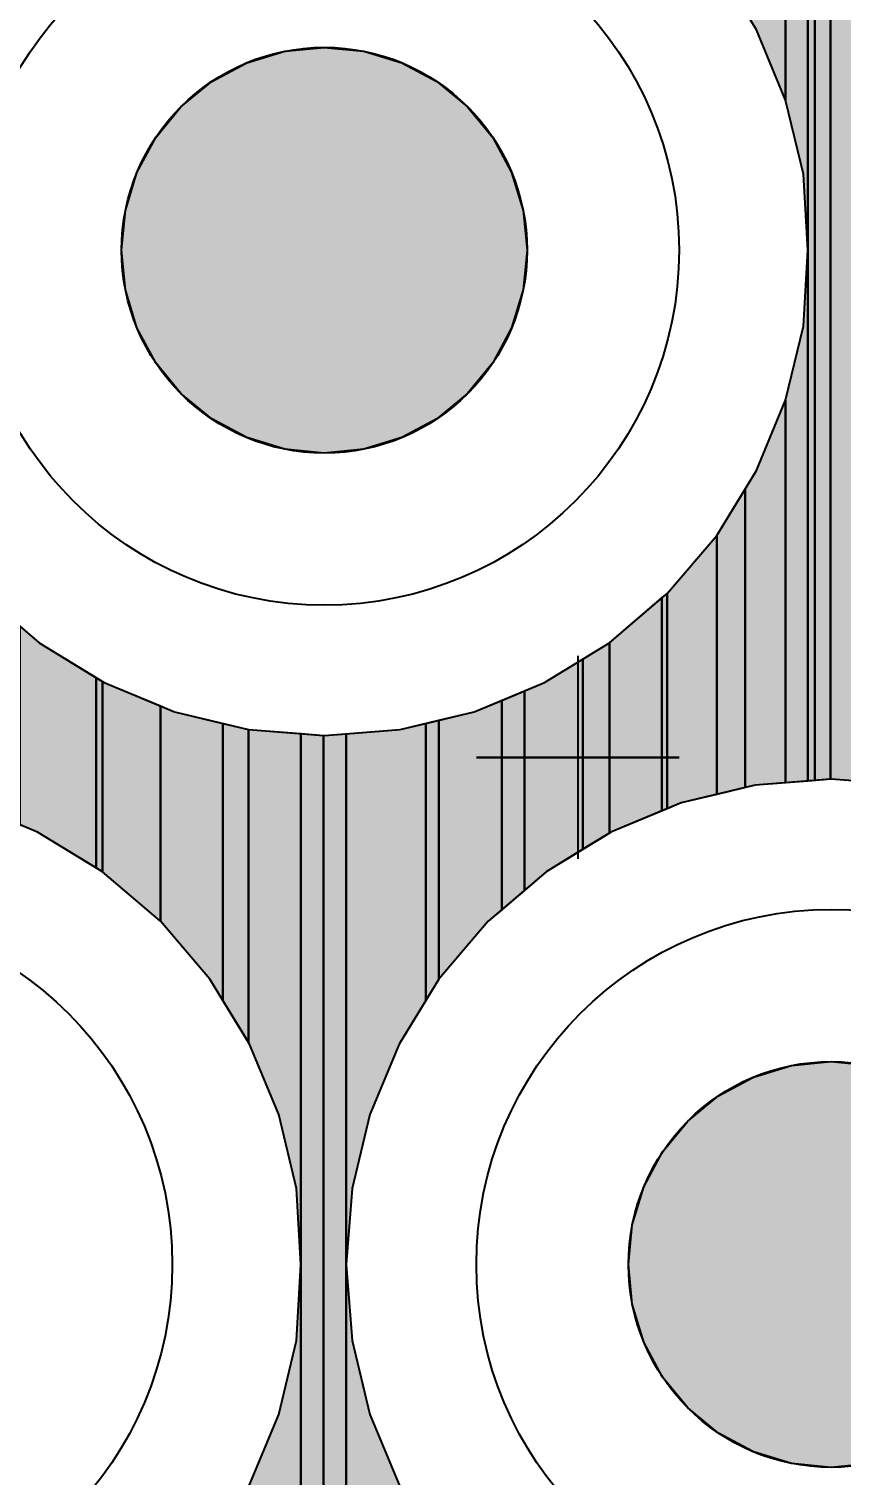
# Model space of a CAD drawing. Header units: millimetres. Extents: x 3.8 to 71.6, y 3.7 to 38.5.
# Drawn here: x 34.117 to 35.722, y 18.563 to 21.416 of the extents above; entities that cross this region are included whole.
import ezdxf

# ---------------------------------------------------------------- set-up
doc = ezdxf.new("R2010")
doc.units = ezdxf.units.MM
for name, color, linetype in [('bottom_copper', 7, 'Continuous'), ('drill_plated', 7, 'Continuous'), ('top_copper', 7, 'Continuous'), ('top_silk', 7, 'Continuous')]:
    doc.layers.add(name, color=color, linetype=linetype)

# ---------------------------------------------------------------- blocks, each defined once
blk = doc.blocks.new('Block8641')
at = {"layer": 'bottom_copper', "lineweight": 40}
for points in [[(0.2773, 16.8537), (0.2685, 17.0034), (0.2334, 17.1494), (0.1759, 17.2881), (0.1534, 17.3249), (0.1534, 22.0357), (0.1733, 22.0341), (0.253, 22.0404), (0.2773, 22.0462), (0.2773, 16.8537)], [(0.3664, 15.8072), (0.3233, 15.8106), (0.2773, 15.807), (0.2773, 22.0462), (0.3233, 22.0573), (0.3664, 22.0469), (0.3664, 15.8072)], [(0.2773, 15.807), (0.1736, 15.7989), (0.1534, 15.794), (0.1534, 16.3825), (0.1759, 16.4193), (0.2334, 16.558), (0.2685, 16.704), (0.2773, 16.8537), (0.2773, 15.807)], [(0.1534, 15.794), (0.0276, 15.7638), (0, 15.7524), (0, 16.177), (0.0975, 16.2912), (0.1534, 16.3825), (0.1534, 15.794)], [(0, 15.7524), (-0.1111, 15.7063), (-0.1665, 15.6724), (-0.1665, 16.0475), (-0.1142, 16.0795), (0, 16.177), (0, 15.7524)]]:
    blk.add_hatch(color=7, dxfattribs=at).paths.add_polyline_path(points, flags=0)
at = {"layer": 'bottom_copper', "color": 7, "lineweight": 40}
for points in [[(0.2773, 16.8537), (0.2685, 17.0034), (0.2334, 17.1494), (0.1759, 17.2881), (0.1534, 17.3249), (0.1534, 22.0357), (0.1733, 22.0341), (0.253, 22.0404), (0.2773, 22.0462), (0.2773, 16.8537)], [(0.3664, 15.8072), (0.3233, 15.8106), (0.2773, 15.807), (0.2773, 22.0462), (0.3233, 22.0573), (0.3664, 22.0469), (0.3664, 15.8072)], [(0.2773, 15.807), (0.1736, 15.7989), (0.1534, 15.794), (0.1534, 16.3825), (0.1759, 16.4193), (0.2334, 16.558), (0.2685, 16.704), (0.2773, 16.8537), (0.2773, 15.807)], [(0.1534, 15.794), (0.0276, 15.7638), (0, 15.7524), (0, 16.177), (0.0975, 16.2912), (0.1534, 16.3825), (0.1534, 15.794)], [(0, 15.7524), (-0.1111, 15.7063), (-0.1665, 15.6724), (-0.1665, 16.0475), (-0.1142, 16.0795), (0, 16.177), (0, 15.7524)]]:
    blk.add_lwpolyline(points, close=True, dxfattribs=at)
blk = doc.blocks.new('Block9866')
at = {"layer": 'bottom_copper', "lineweight": 40}
for points in [[(0.4026, 15.6356), (0.287, 15.7063), (0.2526, 15.7206), (0.2526, 16.1115), (0.2901, 16.0795), (0.4026, 16.0106), (0.4026, 15.6356)], [(1.3628, 15.6724), (1.2901, 15.6279), (1.2026, 15.5532), (1.2026, 15.9661), (1.287, 16.0011), (1.3628, 16.0475), (1.3628, 15.6724)], [(0.5293, 15.5304), (0.4151, 15.6279), (0.4026, 15.6356), (0.4026, 16.0106), (0.4182, 16.0011), (0.5293, 15.955), (0.5293, 15.5304)], [(0.7029, 15.2919), (0.6268, 15.4162), (0.5293, 15.5304), (0.5293, 15.955), (0.5569, 15.9436), (0.7029, 15.9085), (0.7029, 15.2919)], [(1.2026, 15.5532), (1.1759, 15.5304), (1.0784, 15.4162), (1.0526, 15.374), (1.0526, 15.9206), (1.1483, 15.9436), (1.2026, 15.9661), (1.2026, 15.5532)], [(0.8066, 14.8537), (0.7978, 15.0034), (0.7627, 15.1494), (0.7052, 15.2881), (0.7029, 15.2919), (0.7029, 15.9085), (0.8066, 15.9004), (0.8066, 14.8537)], [(0.8957, 13.6072), (0.8526, 13.6106), (0.8066, 13.607), (0.8066, 15.9004), (0.8526, 15.8968), (0.8957, 15.9002), (0.8957, 13.6072)], [(1.0526, 15.374), (1, 15.2881), (0.9425, 15.1494), (0.9074, 15.0034), (0.8957, 14.8537), (0.8957, 15.9002), (1.0023, 15.9085), (1.0526, 15.9206), (1.0526, 15.374)], [(0.8066, 13.607), (0.7029, 13.5989), (0.7029, 14.4155), (0.7052, 14.4193), (0.7627, 14.558), (0.7978, 14.704), (0.8066, 14.8537), (0.8066, 13.607)], [(1.0526, 13.5868), (1.0023, 13.5989), (0.8957, 13.6072), (0.8957, 14.8537), (0.9074, 14.704), (0.9425, 14.558), (1, 14.4193), (1.0526, 14.3334), (1.0526, 13.5868)]]:
    blk.add_hatch(color=7, dxfattribs=at).paths.add_polyline_path(points, flags=0)
at = {"layer": 'bottom_copper', "color": 7, "lineweight": 40}
for points in [[(0.4026, 15.6356), (0.287, 15.7063), (0.2526, 15.7206), (0.2526, 16.1115), (0.2901, 16.0795), (0.4026, 16.0106), (0.4026, 15.6356)], [(1.3628, 15.6724), (1.2901, 15.6279), (1.2026, 15.5532), (1.2026, 15.9661), (1.287, 16.0011), (1.3628, 16.0475), (1.3628, 15.6724)], [(0.5293, 15.5304), (0.4151, 15.6279), (0.4026, 15.6356), (0.4026, 16.0106), (0.4182, 16.0011), (0.5293, 15.955), (0.5293, 15.5304)], [(0.7029, 15.2919), (0.6268, 15.4162), (0.5293, 15.5304), (0.5293, 15.955), (0.5569, 15.9436), (0.7029, 15.9085), (0.7029, 15.2919)], [(1.2026, 15.5532), (1.1759, 15.5304), (1.0784, 15.4162), (1.0526, 15.374), (1.0526, 15.9206), (1.1483, 15.9436), (1.2026, 15.9661), (1.2026, 15.5532)], [(0.8066, 14.8537), (0.7978, 15.0034), (0.7627, 15.1494), (0.7052, 15.2881), (0.7029, 15.2919), (0.7029, 15.9085), (0.8066, 15.9004), (0.8066, 14.8537)], [(0.8957, 13.6072), (0.8526, 13.6106), (0.8066, 13.607), (0.8066, 15.9004), (0.8526, 15.8968), (0.8957, 15.9002), (0.8957, 13.6072)], [(1.0526, 15.374), (1, 15.2881), (0.9425, 15.1494), (0.9074, 15.0034), (0.8957, 14.8537), (0.8957, 15.9002), (1.0023, 15.9085), (1.0526, 15.9206), (1.0526, 15.374)], [(0.8066, 13.607), (0.7029, 13.5989), (0.7029, 14.4155), (0.7052, 14.4193), (0.7627, 14.558), (0.7978, 14.704), (0.8066, 14.8537), (0.8066, 13.607)], [(1.0526, 13.5868), (1.0023, 13.5989), (0.8957, 13.6072), (0.8957, 14.8537), (0.9074, 14.704), (0.9425, 14.558), (1, 14.4193), (1.0526, 14.3334), (1.0526, 13.5868)]]:
    blk.add_lwpolyline(points, close=True, dxfattribs=at)
blk = doc.blocks.new('Block35240')
at = {"layer": 'top_copper', "lineweight": 40}
blk.add_hatch(color=7, dxfattribs=at).paths.add_polyline_path([(-0.1043, 15.8072), (-0.1474, 15.8106), (-0.1489, 15.8105), (-0.1489, 24.13), (-0.1043, 24.1027), (-0.1043, 15.8072)], flags=0)
at = {"layer": 'top_copper', "color": 7, "lineweight": 40}
blk.add_lwpolyline([(-0.1043, 15.8072), (-0.1474, 15.8106), (-0.1489, 15.8105), (-0.1489, 24.13), (-0.1043, 24.1027), (-0.1043, 15.8072)], close=True, dxfattribs=at)
blk = doc.blocks.new('Block36083')
at = {"layer": 'top_copper', "lineweight": 40}
for points in [[(0.867, 17.1494), (0.8095, 17.2881), (0.7311, 17.4162), (0.7311, 24.3621), (0.7621, 24.3115), (0.837, 24.2238), (0.867, 24.1982), (0.867, 17.1494)], [(0.9109, 16.8537), (0.9021, 17.0034), (0.867, 17.1494), (0.867, 24.1982), (0.9109, 24.1607), (0.9109, 16.8537)], [(0.9247, 15.8081), (0.9109, 15.807), (0.9109, 24.1607), (0.9247, 24.1489), (0.9247, 15.8081)], [(0.9554, 15.8105), (0.9247, 15.8081), (0.9247, 24.1489), (0.9554, 24.13), (0.9554, 15.8105)], [(0.9109, 15.807), (0.867, 15.8036), (0.867, 16.558), (0.9021, 16.704), (0.9109, 16.8537), (0.9109, 15.807)], [(0.867, 15.8036), (0.8072, 15.7989), (0.7311, 15.7806), (0.7311, 16.2912), (0.8095, 16.4193), (0.867, 16.558), (0.867, 15.8036)], [(0.7311, 15.7806), (0.6612, 15.7638), (0.6231, 15.748), (0.6231, 16.168), (0.6336, 16.177), (0.7311, 16.2912), (0.7311, 15.7806)], [(0.6231, 15.748), (0.5225, 15.7063), (0.5194, 15.7044), (0.5194, 16.0795), (0.6231, 16.168), (0.6231, 15.748)], [(0.5194, 15.7044), (0.3944, 15.6279), (0.3517, 15.5914), (0.3517, 15.9847), (0.3913, 16.0011), (0.5194, 16.0795), (0.5194, 15.7044)], [(0.3517, 15.5914), (0.2802, 15.5304), (0.1827, 15.4162), (0.1827, 15.9268), (0.2526, 15.9436), (0.3517, 15.9847), (0.3517, 15.5914)], [(0.1827, 15.4162), (0.1043, 15.2881), (0.0468, 15.1494), (0.0117, 15.0034), (0, 14.8537), (0, 15.9002), (0.1066, 15.9085), (0.1827, 15.9268), (0.1827, 15.4162)], [(0, 13.6072), (-0.0431, 13.6106), (-0.0446, 13.6105), (-0.0446, 15.8969), (-0.0431, 15.8968), (0, 15.9002), (0, 13.6072)], [(0.1827, 13.5806), (0.1066, 13.5989), (0, 13.6072), (0, 14.8537), (0.0117, 14.704), (0.0468, 14.558), (0.1043, 14.4193), (0.1827, 14.2912), (0.1827, 13.5806)]]:
    blk.add_hatch(color=7, dxfattribs=at).paths.add_polyline_path(points, flags=0)
at = {"layer": 'top_copper', "color": 7, "lineweight": 40}
for points in [[(0.867, 17.1494), (0.8095, 17.2881), (0.7311, 17.4162), (0.7311, 24.3621), (0.7621, 24.3115), (0.837, 24.2238), (0.867, 24.1982), (0.867, 17.1494)], [(0.9109, 16.8537), (0.9021, 17.0034), (0.867, 17.1494), (0.867, 24.1982), (0.9109, 24.1607), (0.9109, 16.8537)], [(0.9247, 15.8081), (0.9109, 15.807), (0.9109, 24.1607), (0.9247, 24.1489), (0.9247, 15.8081)], [(0.9554, 15.8105), (0.9247, 15.8081), (0.9247, 24.1489), (0.9554, 24.13), (0.9554, 15.8105)], [(0.9109, 15.807), (0.867, 15.8036), (0.867, 16.558), (0.9021, 16.704), (0.9109, 16.8537), (0.9109, 15.807)], [(0.867, 15.8036), (0.8072, 15.7989), (0.7311, 15.7806), (0.7311, 16.2912), (0.8095, 16.4193), (0.867, 16.558), (0.867, 15.8036)], [(0.7311, 15.7806), (0.6612, 15.7638), (0.6231, 15.748), (0.6231, 16.168), (0.6336, 16.177), (0.7311, 16.2912), (0.7311, 15.7806)], [(0.6231, 15.748), (0.5225, 15.7063), (0.5194, 15.7044), (0.5194, 16.0795), (0.6231, 16.168), (0.6231, 15.748)], [(0.5194, 15.7044), (0.3944, 15.6279), (0.3517, 15.5914), (0.3517, 15.9847), (0.3913, 16.0011), (0.5194, 16.0795), (0.5194, 15.7044)], [(0.3517, 15.5914), (0.2802, 15.5304), (0.1827, 15.4162), (0.1827, 15.9268), (0.2526, 15.9436), (0.3517, 15.9847), (0.3517, 15.5914)], [(0.1827, 15.4162), (0.1043, 15.2881), (0.0468, 15.1494), (0.0117, 15.0034), (0, 14.8537), (0, 15.9002), (0.1066, 15.9085), (0.1827, 15.9268), (0.1827, 15.4162)], [(0, 13.6072), (-0.0431, 13.6106), (-0.0446, 13.6105), (-0.0446, 15.8969), (-0.0431, 15.8968), (0, 15.9002), (0, 13.6072)], [(0.1827, 13.5806), (0.1066, 13.5989), (0, 13.6072), (0, 14.8537), (0.0117, 14.704), (0.0468, 14.558), (0.1043, 14.4193), (0.1827, 14.2912), (0.1827, 13.5806)]]:
    blk.add_lwpolyline(points, close=True, dxfattribs=at)
blk = doc.blocks.new('Block37007')
at = {"layer": 'top_copper', "lineweight": 40}
for points in [[(0.4618, 15.6279), (0.3337, 15.7063), (0.2671, 15.7339), (0.2671, 16.139), (0.3368, 16.0795), (0.4618, 16.003), (0.4618, 15.6279)], [(0.576, 15.5304), (0.4618, 15.6279), (0.4618, 16.003), (0.4649, 16.0011), (0.576, 15.955), (0.576, 15.5304)], [(0.6993, 15.374), (0.6735, 15.4162), (0.576, 15.5304), (0.576, 15.955), (0.6036, 15.9436), (0.6993, 15.9206), (0.6993, 15.374)], [(0.8533, 14.8537), (0.8445, 15.0034), (0.8094, 15.1494), (0.7519, 15.2881), (0.6993, 15.374), (0.6993, 15.9206), (0.7496, 15.9085), (0.8533, 15.9004), (0.8533, 14.8537)], [(0.8978, 13.6105), (0.8533, 13.607), (0.8533, 15.9004), (0.8978, 15.8969), (0.8978, 13.6105)], [(0.8533, 13.607), (0.7496, 13.5989), (0.6993, 13.5868), (0.6993, 14.3334), (0.7519, 14.4193), (0.8094, 14.558), (0.8445, 14.704), (0.8533, 14.8537), (0.8533, 13.607)]]:
    blk.add_hatch(color=7, dxfattribs=at).paths.add_polyline_path(points, flags=0)
at = {"layer": 'top_copper', "color": 7, "lineweight": 40}
for points in [[(0.4618, 15.6279), (0.3337, 15.7063), (0.2671, 15.7339), (0.2671, 16.139), (0.3368, 16.0795), (0.4618, 16.003), (0.4618, 15.6279)], [(0.576, 15.5304), (0.4618, 15.6279), (0.4618, 16.003), (0.4649, 16.0011), (0.576, 15.955), (0.576, 15.5304)], [(0.6993, 15.374), (0.6735, 15.4162), (0.576, 15.5304), (0.576, 15.955), (0.6036, 15.9436), (0.6993, 15.9206), (0.6993, 15.374)], [(0.8533, 14.8537), (0.8445, 15.0034), (0.8094, 15.1494), (0.7519, 15.2881), (0.6993, 15.374), (0.6993, 15.9206), (0.7496, 15.9085), (0.8533, 15.9004), (0.8533, 14.8537)], [(0.8978, 13.6105), (0.8533, 13.607), (0.8533, 15.9004), (0.8978, 15.8969), (0.8978, 13.6105)], [(0.8533, 13.607), (0.7496, 13.5989), (0.6993, 13.5868), (0.6993, 14.3334), (0.7519, 14.4193), (0.8094, 14.558), (0.8445, 14.704), (0.8533, 14.8537), (0.8533, 13.607)]]:
    blk.add_lwpolyline(points, close=True, dxfattribs=at)

msp = doc.modelspace()

# ---------------------------------------------------------------- hatches: boundary and pattern name
at = {"layer": 'bottom_copper', "lineweight": 40}
for points in [[(35.0923, 20.902), (35.0696, 20.8269), (35.0326, 20.7578), (34.9828, 20.6972), (34.9222, 20.6474), (34.8531, 20.6104), (34.778, 20.5877), (34.7, 20.58), (34.622, 20.5877), (34.5469, 20.6104), (34.4778, 20.6474), (34.4172, 20.6972), (34.3674, 20.7578), (34.3304, 20.8269), (34.3077, 20.902), (34.3, 20.98), (34.3077, 21.058), (34.3304, 21.1331), (34.3674, 21.2022), (34.4172, 21.2628), (34.4778, 21.3126), (34.5469, 21.3496), (34.622, 21.3723), (34.7, 21.38), (34.778, 21.3723), (34.8531, 21.3496), (34.9222, 21.3126), (34.9828, 21.2628), (35.0326, 21.2022), (35.0696, 21.1331), (35.0923, 21.058), (35.1, 20.98), (35.0923, 20.902)], [(36.0923, 18.902), (36.0696, 18.8269), (36.0326, 18.7578), (35.9828, 18.6972), (35.9222, 18.6474), (35.8531, 18.6104), (35.778, 18.5877), (35.7, 18.58), (35.622, 18.5877), (35.5469, 18.6104), (35.4778, 18.6474), (35.4172, 18.6972), (35.3674, 18.7578), (35.3304, 18.8269), (35.3077, 18.902), (35.3, 18.98), (35.3077, 19.058), (35.3304, 19.1331), (35.3674, 19.2022), (35.4172, 19.2628), (35.4778, 19.3126), (35.5469, 19.3496), (35.622, 19.3723), (35.7, 19.38), (35.778, 19.3723), (35.8531, 19.3496), (35.9222, 19.3126), (35.9828, 19.2628), (36.0326, 19.2022), (36.0696, 19.1331), (36.0923, 19.058), (36.1, 18.98), (36.0923, 18.902)]]:
    msp.add_hatch(color=7, dxfattribs=at).paths.add_polyline_path(points, flags=0)
at = {"layer": 'drill_plated', "lineweight": 40}
for points in [[(35.0923, 20.902), (35.0696, 20.8269), (35.0326, 20.7578), (34.9828, 20.6972), (34.9222, 20.6474), (34.8531, 20.6104), (34.778, 20.5877), (34.7, 20.58), (34.622, 20.5877), (34.5469, 20.6104), (34.4778, 20.6474), (34.4172, 20.6972), (34.3674, 20.7578), (34.3304, 20.8269), (34.3077, 20.902), (34.3, 20.98), (34.3077, 21.058), (34.3304, 21.1331), (34.3674, 21.2022), (34.4172, 21.2628), (34.4778, 21.3126), (34.5469, 21.3496), (34.622, 21.3723), (34.7, 21.38), (34.778, 21.3723), (34.8531, 21.3496), (34.9222, 21.3126), (34.9828, 21.2628), (35.0326, 21.2022), (35.0696, 21.1331), (35.0923, 21.058), (35.1, 20.98), (35.0923, 20.902)], [(36.0923, 18.902), (36.0696, 18.8269), (36.0326, 18.7578), (35.9828, 18.6972), (35.9222, 18.6474), (35.8531, 18.6104), (35.778, 18.5877), (35.7, 18.58), (35.622, 18.5877), (35.5469, 18.6104), (35.4778, 18.6474), (35.4172, 18.6972), (35.3674, 18.7578), (35.3304, 18.8269), (35.3077, 18.902), (35.3, 18.98), (35.3077, 19.058), (35.3304, 19.1331), (35.3674, 19.2022), (35.4172, 19.2628), (35.4778, 19.3126), (35.5469, 19.3496), (35.622, 19.3723), (35.7, 19.38), (35.778, 19.3723), (35.8531, 19.3496), (35.9222, 19.3126), (35.9828, 19.2628), (36.0326, 19.2022), (36.0696, 19.1331), (36.0923, 19.058), (36.1, 18.98), (36.0923, 18.902)]]:
    msp.add_hatch(color=7, dxfattribs=at).paths.add_polyline_path(points, flags=0)
at = {"layer": 'top_copper', "lineweight": 40}
for points in [[(35.0923, 20.902), (35.0696, 20.8269), (35.0326, 20.7578), (34.9828, 20.6972), (34.9222, 20.6474), (34.8531, 20.6104), (34.778, 20.5877), (34.7, 20.58), (34.622, 20.5877), (34.5469, 20.6104), (34.4778, 20.6474), (34.4172, 20.6972), (34.3674, 20.7578), (34.3304, 20.8269), (34.3077, 20.902), (34.3, 20.98), (34.3077, 21.058), (34.3304, 21.1331), (34.3674, 21.2022), (34.4172, 21.2628), (34.4778, 21.3126), (34.5469, 21.3496), (34.622, 21.3723), (34.7, 21.38), (34.778, 21.3723), (34.8531, 21.3496), (34.9222, 21.3126), (34.9828, 21.2628), (35.0326, 21.2022), (35.0696, 21.1331), (35.0923, 21.058), (35.1, 20.98), (35.0923, 20.902)], [(36.0923, 18.902), (36.0696, 18.8269), (36.0326, 18.7578), (35.9828, 18.6972), (35.9222, 18.6474), (35.8531, 18.6104), (35.778, 18.5877), (35.7, 18.58), (35.622, 18.5877), (35.5469, 18.6104), (35.4778, 18.6474), (35.4172, 18.6972), (35.3674, 18.7578), (35.3304, 18.8269), (35.3077, 18.902), (35.3, 18.98), (35.3077, 19.058), (35.3304, 19.1331), (35.3674, 19.2022), (35.4172, 19.2628), (35.4778, 19.3126), (35.5469, 19.3496), (35.622, 19.3723), (35.7, 19.38), (35.778, 19.3723), (35.8531, 19.3496), (35.9222, 19.3126), (35.9828, 19.2628), (36.0326, 19.2022), (36.0696, 19.1331), (36.0923, 19.058), (36.1, 18.98), (36.0923, 18.902)]]:
    msp.add_hatch(color=7, dxfattribs=at).paths.add_polyline_path(points, flags=0)

# ---------------------------------------------------------------- linework, layer by layer
at = {"layer": 'bottom_copper', "color": 7, "lineweight": 40}
for p, q in [((35.5526, 21.4144), (35.4742, 21.5425)), ((35.6101, 21.2757), (35.5526, 21.4144)), ((35.6452, 21.1297), (35.6101, 21.2757)), ((35.654, 20.98), (35.6452, 21.1297)), ((35.6452, 20.8303), (35.654, 20.98)), ((35.6101, 20.6843), (35.6452, 20.8303)), ((35.5526, 20.5456), (35.6101, 20.6843)), ((35.4742, 20.4175), (35.5526, 20.5456)), ((35.3767, 20.3033), (35.4742, 20.4175)), ((34.0233, 20.3033), (34.1375, 20.2058)), ((35.2625, 20.2058), (35.3767, 20.3033)), ((34.1375, 20.2058), (34.2656, 20.1274)), ((35.2102, 20.1738), (35.2625, 20.2058)), ((35.1344, 20.1274), (35.2102, 20.1738)), ((35.2102, 19.7987), (35.2102, 20.1738)), ((35.2102, 20.1738), (35.2102, 19.7987)), ((34.2656, 20.1274), (34.4043, 20.0699)), ((34.9957, 20.0699), (35.1344, 20.1274)), ((34.4043, 20.0699), (34.5503, 20.0348)), ((34.8497, 20.0348), (34.9957, 20.0699)), ((34.5503, 20.0348), (34.7, 20.0231)), ((34.7, 20.0231), (34.8497, 20.0348)), ((35.5503, 19.9252), (35.4043, 19.8901)), ((35.7, 19.9369), (35.5503, 19.9252)), ((35.8497, 19.9252), (35.7, 19.9369)), ((34.1344, 19.8326), (33.9957, 19.8901)), ((35.4043, 19.8901), (35.2656, 19.8326)), ((34.2625, 19.7542), (34.1344, 19.8326)), ((35.2656, 19.8326), (35.2102, 19.7987)), ((35.2102, 19.7987), (35.1375, 19.7542)), ((34.3767, 19.6567), (34.2625, 19.7542)), ((35.1375, 19.7542), (35.0233, 19.6567)), ((34.4742, 19.5425), (34.3767, 19.6567)), ((35.0233, 19.6567), (34.9258, 19.5425)), ((34.5526, 19.4144), (34.4742, 19.5425)), ((34.9258, 19.5425), (34.8474, 19.4144)), ((34.6101, 19.2757), (34.5526, 19.4144)), ((34.8474, 19.4144), (34.7899, 19.2757)), ((34.6452, 19.1297), (34.6101, 19.2757)), ((34.7899, 19.2757), (34.7548, 19.1297)), ((34.654, 18.98), (34.6452, 19.1297)), ((34.7548, 19.1297), (34.7431, 18.98)), ((34.6452, 18.8303), (34.654, 18.98)), ((34.7431, 18.98), (34.7548, 18.8303)), ((34.6101, 18.6843), (34.6452, 18.8303)), ((34.7548, 18.8303), (34.7899, 18.6843)), ((34.5526, 18.5456), (34.6101, 18.6843)), ((34.7899, 18.6843), (34.8474, 18.5456))]:
    msp.add_line(p, q, dxfattribs=at)
msp.add_lwpolyline([(35.0923, 20.902), (35.0696, 20.8269), (35.0326, 20.7578), (34.9828, 20.6972), (34.9222, 20.6474), (34.8531, 20.6104), (34.778, 20.5877), (34.7, 20.58), (34.622, 20.5877), (34.5469, 20.6104), (34.4778, 20.6474), (34.4172, 20.6972), (34.3674, 20.7578), (34.3304, 20.8269), (34.3077, 20.902), (34.3, 20.98), (34.3077, 21.058), (34.3304, 21.1331), (34.3674, 21.2022), (34.4172, 21.2628), (34.4778, 21.3126), (34.5469, 21.3496), (34.622, 21.3723), (34.7, 21.38), (34.778, 21.3723), (34.8531, 21.3496), (34.9222, 21.3126), (34.9828, 21.2628), (35.0326, 21.2022), (35.0696, 21.1331), (35.0923, 21.058), (35.1, 20.98), (35.0923, 20.902)], close=True, dxfattribs=at)
msp.add_lwpolyline([(35.778, 18.5877), (35.7, 18.58), (35.622, 18.5877), (35.5469, 18.6104), (35.4778, 18.6474), (35.4172, 18.6972), (35.3674, 18.7578), (35.3304, 18.8269), (35.3077, 18.902), (35.3, 18.98), (35.3077, 19.058), (35.3304, 19.1331), (35.3674, 19.2022), (35.4172, 19.2628), (35.4778, 19.3126), (35.5469, 19.3496), (35.622, 19.3723), (35.7, 19.38), (35.778, 19.3723)], dxfattribs=at)
for centre, major_axis in [((34.7, 20.98), (0.7, 0)), ((34.7, 20.98), (0.4, 0)), ((33.7, 18.98), (0.7, 0)), ((35.7, 18.98), (0.7, 0)), ((35.7, 18.98), (0.4, 0))]:
    msp.add_ellipse(centre, major_axis=major_axis, ratio=1, dxfattribs=at)
at = {"layer": 'drill_plated', "color": 7, "lineweight": 40}
msp.add_lwpolyline([(35.0923, 20.902), (35.0696, 20.8269), (35.0326, 20.7578), (34.9828, 20.6972), (34.9222, 20.6474), (34.8531, 20.6104), (34.778, 20.5877), (34.7, 20.58), (34.622, 20.5877), (34.5469, 20.6104), (34.4778, 20.6474), (34.4172, 20.6972), (34.3674, 20.7578), (34.3304, 20.8269), (34.3077, 20.902), (34.3, 20.98), (34.3077, 21.058), (34.3304, 21.1331), (34.3674, 21.2022), (34.4172, 21.2628), (34.4778, 21.3126), (34.5469, 21.3496), (34.622, 21.3723), (34.7, 21.38), (34.778, 21.3723), (34.8531, 21.3496), (34.9222, 21.3126), (34.9828, 21.2628), (35.0326, 21.2022), (35.0696, 21.1331), (35.0923, 21.058), (35.1, 20.98), (35.0923, 20.902)], close=True, dxfattribs=at)
msp.add_lwpolyline([(35.778, 18.5877), (35.7, 18.58), (35.622, 18.5877), (35.5469, 18.6104), (35.4778, 18.6474), (35.4172, 18.6972), (35.3674, 18.7578), (35.3304, 18.8269), (35.3077, 18.902), (35.3, 18.98), (35.3077, 19.058), (35.3304, 19.1331), (35.3674, 19.2022), (35.4172, 19.2628), (35.4778, 19.3126), (35.5469, 19.3496), (35.622, 19.3723), (35.7, 19.38), (35.778, 19.3723)], dxfattribs=at)
for centre in [(34.7, 20.98), (35.7, 18.98)]:
    msp.add_ellipse(centre, major_axis=(0.4, 0), ratio=1, dxfattribs=at)
at = {"layer": 'top_copper', "color": 7, "lineweight": 40}
for p, q in [((35.6985, 19.9368), (35.6985, 28.2563)), ((35.6985, 28.2563), (35.6985, 19.9368)), ((35.5526, 21.4144), (35.4742, 21.5425)), ((35.6101, 21.2757), (35.5526, 21.4144)), ((35.6452, 21.1297), (35.6101, 21.2757)), ((35.654, 20.98), (35.6452, 21.1297)), ((35.6452, 20.8303), (35.654, 20.98)), ((35.6101, 20.6843), (35.6452, 20.8303)), ((35.5526, 20.5456), (35.6101, 20.6843)), ((35.4742, 20.4175), (35.5526, 20.5456)), ((35.3767, 20.3033), (35.4742, 20.4175)), ((34.0233, 20.3033), (34.1375, 20.2058)), ((35.2625, 20.2058), (35.3767, 20.3033)), ((34.1375, 20.2058), (34.2656, 20.1274)), ((35.1344, 20.1274), (35.2625, 20.2058)), ((34.2656, 20.1274), (34.4043, 20.0699)), ((34.9957, 20.0699), (35.1344, 20.1274)), ((34.4043, 20.0699), (34.5503, 20.0348)), ((34.8497, 20.0348), (34.9957, 20.0699)), ((34.5503, 20.0348), (34.6985, 20.0232)), ((34.7, 20.0231), (34.8497, 20.0348)), ((34.6985, 17.7368), (34.6985, 20.0232)), ((34.6985, 20.0232), (34.7, 20.0231)), ((34.6985, 20.0232), (34.6985, 17.7368)), ((35.5503, 19.9252), (35.4043, 19.8901)), ((35.6985, 19.9368), (35.5503, 19.9252)), ((35.7, 19.9369), (35.6985, 19.9368)), ((35.8497, 19.9252), (35.7, 19.9369)), ((34.1344, 19.8326), (33.9957, 19.8901)), ((35.4043, 19.8901), (35.2656, 19.8326)), ((34.2625, 19.7542), (34.1344, 19.8326)), ((35.2656, 19.8326), (35.1375, 19.7542)), ((34.3767, 19.6567), (34.2625, 19.7542)), ((35.1375, 19.7542), (35.0233, 19.6567)), ((34.4742, 19.5425), (34.3767, 19.6567)), ((35.0233, 19.6567), (34.9258, 19.5425)), ((34.5526, 19.4144), (34.4742, 19.5425)), ((34.9258, 19.5425), (34.8474, 19.4144)), ((34.6101, 19.2757), (34.5526, 19.4144)), ((34.8474, 19.4144), (34.7899, 19.2757)), ((34.6452, 19.1297), (34.6101, 19.2757)), ((34.7899, 19.2757), (34.7548, 19.1297)), ((34.654, 18.98), (34.6452, 19.1297)), ((34.7548, 19.1297), (34.7431, 18.98)), ((34.6452, 18.8303), (34.654, 18.98)), ((34.7431, 18.98), (34.7548, 18.8303)), ((34.6101, 18.6843), (34.6452, 18.8303)), ((34.7548, 18.8303), (34.7899, 18.6843)), ((34.5526, 18.5456), (34.6101, 18.6843)), ((34.7899, 18.6843), (34.8474, 18.5456))]:
    msp.add_line(p, q, dxfattribs=at)
msp.add_lwpolyline([(35.0923, 20.902), (35.0696, 20.8269), (35.0326, 20.7578), (34.9828, 20.6972), (34.9222, 20.6474), (34.8531, 20.6104), (34.778, 20.5877), (34.7, 20.58), (34.622, 20.5877), (34.5469, 20.6104), (34.4778, 20.6474), (34.4172, 20.6972), (34.3674, 20.7578), (34.3304, 20.8269), (34.3077, 20.902), (34.3, 20.98), (34.3077, 21.058), (34.3304, 21.1331), (34.3674, 21.2022), (34.4172, 21.2628), (34.4778, 21.3126), (34.5469, 21.3496), (34.622, 21.3723), (34.7, 21.38), (34.778, 21.3723), (34.8531, 21.3496), (34.9222, 21.3126), (34.9828, 21.2628), (35.0326, 21.2022), (35.0696, 21.1331), (35.0923, 21.058), (35.1, 20.98), (35.0923, 20.902)], close=True, dxfattribs=at)
msp.add_lwpolyline([(35.778, 18.5877), (35.7, 18.58), (35.622, 18.5877), (35.5469, 18.6104), (35.4778, 18.6474), (35.4172, 18.6972), (35.3674, 18.7578), (35.3304, 18.8269), (35.3077, 18.902), (35.3, 18.98), (35.3077, 19.058), (35.3304, 19.1331), (35.3674, 19.2022), (35.4172, 19.2628), (35.4778, 19.3126), (35.5469, 19.3496), (35.622, 19.3723), (35.7, 19.38), (35.778, 19.3723)], dxfattribs=at)
for centre, major_axis in [((34.7, 20.98), (0.7, 0)), ((34.7, 20.98), (0.4, 0)), ((33.7, 18.98), (0.7, 0)), ((35.7, 18.98), (0.7, 0)), ((35.7, 18.98), (0.4, 0))]:
    msp.add_ellipse(centre, major_axis=major_axis, ratio=1, dxfattribs=at)
at = {"layer": 'top_silk', "color": 7, "lineweight": 40}
for p, q in [((35.2, 20.18), (35.2, 19.78)), ((35.2, 20.18), (35.2, 19.78)), ((35.4, 19.98), (35, 19.98)), ((35, 19.98), (35.4, 19.98))]:
    msp.add_line(p, q, dxfattribs=at)

# ---------------------------------------------------------------- block references
at = {"layer": 'bottom_copper'}
for name, p in [('Block9866', (33.8474, 4.1263)), ('Block8641', (35.3767, 4.1263))]:
    msp.add_blockref(name, p, dxfattribs=at)
at = {"layer": 'top_copper'}
for name, p in [('Block37007', (33.8007, 4.1263)), ('Block36083', (34.7431, 4.1263)), ('Block35240', (35.8474, 4.1263))]:
    msp.add_blockref(name, p, dxfattribs=at)

doc.saveas('drawing.dxf')
